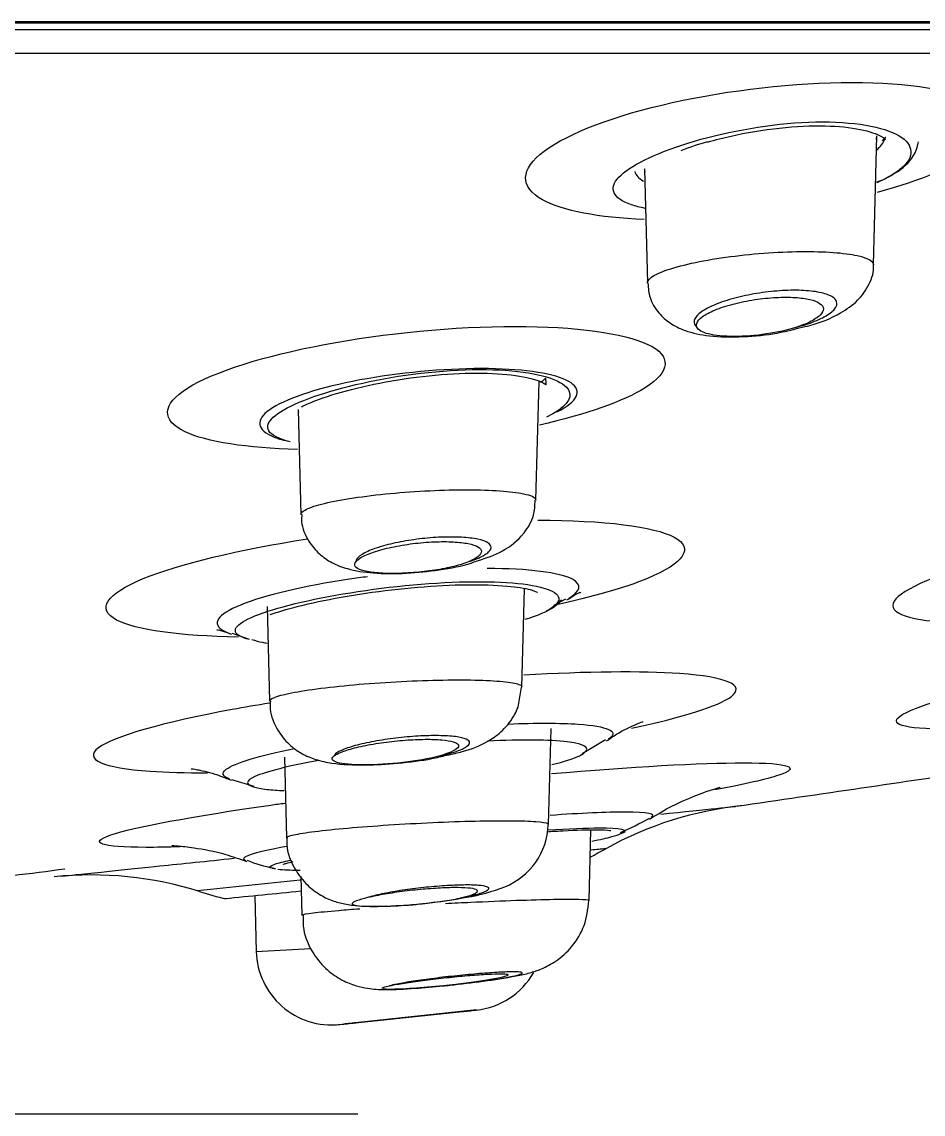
# Model space of a CAD drawing. Header units: millimetres. Extents: x -60 to 7633, y -2614 to 2146.
# Drawn here: x 2983.22 to 2994, y 1859.23 to 1872.29 of the extents above; entities that cross this region are included whole.
import ezdxf
from ezdxf.lldxf.tags import DXFTag

# ---------------------------------------------------------------- set-up
doc = ezdxf.new("R2010")
doc.units = ezdxf.units.MM
doc.layers.get('0').update_dxf_attribs({"color": 250})
tags = doc.linetypes.add('CENTER2', pattern=[28.575, 19.05, -3.175, 3.175, -3.175]).pattern_tags.tags
tags[10:11] = [DXFTag(74, 4), DXFTag(75, 0), DXFTag(340, '0'), DXFTag(46, 0.0), DXFTag(50, 0.0), DXFTag(44, 0.0), DXFTag(45, 0.0)]
tags[8:9] = [DXFTag(74, 4), DXFTag(75, 0), DXFTag(340, '0'), DXFTag(46, 0.0), DXFTag(50, 0.0), DXFTag(44, 0.0), DXFTag(45, 0.0)]
tags[6:7] = [DXFTag(74, 4), DXFTag(75, 0), DXFTag(340, '0'), DXFTag(46, 0.0), DXFTag(50, 0.0), DXFTag(44, 0.0), DXFTag(45, 0.0)]
tags[4:5] = [DXFTag(74, 4), DXFTag(75, 0), DXFTag(340, '0'), DXFTag(46, 0.0), DXFTag(50, 0.0), DXFTag(44, 0.0), DXFTag(45, 0.0)]

msp = doc.modelspace()

# ---------------------------------------------------------------- linework, layer by layer
at = {"linetype": 'Continuous'}
for p, q in [((3032.908, 1872.287), (2901.577, 1872.287)), ((2901.642, 1872.276), (3032.842, 1872.276)), ((3032.248, 1872.192), (2902.237, 1872.192)), ((2902.444, 1871.914), (3032.04, 1871.914)), ((2993.408, 1869.38), (2993.449, 1870.923)), ((2993.441, 1870.883), (2993.448, 1870.908)), ((2990.668, 1870.531), (2990.704, 1869.163)), ((2990.668, 1870.511), (2990.674, 1870.491)), ((2989.371, 1866.566), (2989.408, 1867.986)), ((2986.528, 1867.65), (2986.56, 1866.397)), ((2986.528, 1867.635), (2986.532, 1867.62)), ((2986.381, 1867.28), (2986.433, 1867.269)), ((2989.204, 1864.332), (2989.235, 1865.507)), ((2989.59, 1865.313), (2989.728, 1865.389)), ((2986.155, 1865.296), (2986.184, 1864.166)), ((2985.737, 1864.976), (2985.942, 1864.907)), ((2989.157, 1864.094), (2989.2, 1864.33)), ((2989.521, 1862.691), (2989.551, 1863.836)), ((2989.922, 1863.537), (2990.201, 1863.705)), ((2986.362, 1863.494), (2986.388, 1862.531)), ((2985.728, 1863.228), (2985.996, 1863.147)), ((2990.006, 1861.782), (2990.028, 1862.624)), ((2986.559, 1862.068), (2986.571, 1861.607)), ((2986.009, 1861.84), (2986.026, 1861.169)), ((2990.006, 1861.782), (2990.006, 1861.782)), ((2986.674, 1861.202), (2986.026, 1861.169)), ((2988.661, 1860.472), (2987.248, 1860.322)), ((2987.248, 1860.322), (2988.493, 1860.453))]:
    msp.add_line(p, q, dxfattribs=at)
at = {"linetype": 'CENTER2'}
msp.add_line((2987.242, 1859.226), (2947.242, 1859.226), dxfattribs=at)
at = {"linetype": 'Continuous'}
for centre, radius, start, end in [((2992.221, 1867.876), 3.08, 105.0481, 111.2594), ((2991.312, 1876.605), 6.586, 288.7975, 289.8263), ((2987.055, 1876.04), 8.796, 286.8986, 287.0719), ((2986.822, 1870.045), 2.798, 260.0436, 260.631), ((2992.29, 1858.639), 4.3, 95.8869, 118.9997), ((2988.274, 1867.27), 5.131, 294.2578, 298.5638), ((2988.69, 1862.715), 0.829, 291.7555, 358.1981), ((2987.199, 1867.822), 6.2, 297.0612, 298.9997), ((3703.401, -5054.495), 6953.567, 95.8869239, 95.8883482), ((2986.482, 1863.602), 1.454, 247.1428, 260.091), ((2984.053, 1857.787), 4.3, 72.4819, 95.9235), ((3703.401, -5054.495), 6953.567, 95.9172001, 95.9273589), ((2988.197, 1863.978), 2.185, 279.0887, 291.4968), ((2987.156, 1867.818), 6.2, 253.0538, 256.0976), ((2930.615, 2422.881), 563.769, 275.60199, 275.69478), ((2987.824, 1865.161), 3.416, 275.2519, 282.1367), ((2986.926, 1861.193), 0.9, 181.466, 276.0747), ((2988.563, 1861.366), 0.9, 276.0465, 330.1568), ((2987.468, 1869.968), 9.24, 275.4212, 280.3879), ((2965.723, 2068.712), 209.5, 276.23718, 276.28295)]:
    msp.add_arc(centre, radius, start, end, dxfattribs=at)
for points, knots in [([(2990.666, 1869.923), (2990.123, 1869.945), (2989.684, 1870.029), (2989.176, 1870.311), (2989.179, 1870.524), (2989.758, 1870.958), (2990.321, 1871.17), (2991.681, 1871.473), (2992.468, 1871.561), (2993.151, 1871.561)], [0, 0, 0, 0, 0.221561, 0.221561, 0.481041, 0.481041, 0.74052, 0.74052, 1, 1, 1, 1]), ([(2993.151, 1871.561), (2993.833, 1871.561), (2994.381, 1871.473), (2994.928, 1871.171), (2994.92, 1870.957), (2994.397, 1870.565), (2993.976, 1870.389), (2993.45, 1870.246)], [0, 0, 0, 0, 0.354076, 0.354076, 0.708151, 0.708151, 1, 1, 1, 1]), ([(2991.189, 1870.837), (2991.592, 1870.962), (2992.092, 1871.058), (2993.008, 1871.109), (2993.411, 1871.062), (2993.863, 1870.865), (2993.913, 1870.723), (2993.741, 1870.527), (2993.661, 1870.47), (2993.556, 1870.416)], [0, 0, 0, 0, 0.293025, 0.293025, 0.58605, 0.58605, 0.879074, 0.879074, 1, 1, 1, 1]), ([(2991.421, 1870.85), (2991.523, 1870.877), (2991.777, 1870.944), (2992.285, 1871.029), (2992.838, 1871.055), (2993.27, 1871.011), (2993.525, 1870.919), (2993.547, 1870.879), (2993.552, 1870.878)], [0, 0, 0, 0, 0.1038451, 0.3024529, 0.4945815, 0.6769566, 0.8524733, 1, 1, 1, 1]), ([(2990.678, 1870.057), (2990.616, 1870.069), (2990.56, 1870.083), (2990.286, 1870.177), (2990.237, 1870.297), (2990.489, 1870.563), (2990.787, 1870.711), (2991.189, 1870.837)], [0, 0, 0, 0, 0.094935, 0.094935, 0.547468, 0.547468, 1, 1, 1, 1]), ([(2993.445, 1870.75), (2993.468, 1870.772), (2993.488, 1870.793), (2993.528, 1870.845), (2993.543, 1870.875), (2993.551, 1870.906)], [0, 0, 0, 0, 0.410723, 0.410723, 1, 1, 1, 1]), ([(2993.45, 1870.364), (2993.544, 1870.406), (2993.73, 1870.507), (2993.894, 1870.659), (2993.94, 1870.807), (2993.946, 1870.853)], [0, 0, 0, 0, 0.354243, 0.800681, 1, 1, 1, 1]), ([(2993.556, 1870.904), (2993.555, 1870.905), (2993.548, 1870.906), (2993.532, 1870.885), (2993.51, 1870.864)], [0, 0, 0, 0, 0.238559, 1, 1, 1, 1]), ([(2990.704, 1869.162), (2990.703, 1869.182), (2990.715, 1869.202), (2990.739, 1869.222), (2990.774, 1869.252), (2990.835, 1869.283), (2990.918, 1869.313), (2991.002, 1869.343), (2991.109, 1869.373), (2991.232, 1869.4), (2991.354, 1869.427), (2991.495, 1869.452), (2991.642, 1869.472), (2991.788, 1869.492), (2991.944, 1869.509), (2992.097, 1869.521), (2992.248, 1869.532), (2992.4, 1869.539), (2992.541, 1869.54), (2992.68, 1869.542), (2992.812, 1869.538), (2992.926, 1869.53), (2993.039, 1869.522), (2993.138, 1869.509), (2993.214, 1869.492), (2993.26, 1869.482), (2993.299, 1869.47), (2993.328, 1869.458)], [0, 0, 0, 0, 0.084588, 0.084588, 0.084588, 0.207647, 0.207647, 0.207647, 0.331653, 0.331653, 0.331653, 0.455052, 0.455052, 0.455052, 0.576525, 0.576525, 0.576525, 0.695649, 0.695649, 0.695649, 0.813081, 0.813081, 0.813081, 0.930197, 0.930197, 0.930197, 1, 1, 1, 1]), ([(2992.521, 1868.628), (2992.568, 1868.638), (2992.749, 1868.677), (2992.987, 1868.781), (2993.218, 1868.938), (2993.358, 1869.133), (2993.419, 1869.304), (2993.407, 1869.377), (2993.407, 1869.38)], [0, 0, 0, 0, 0.091458, 0.412958, 0.633957, 0.825405, 0.994781, 1, 1, 1, 1]), ([(2993.328, 1869.458), (2993.38, 1869.436), (2993.408, 1869.41), (2993.408, 1869.382), (2993.408, 1869.381), (2993.408, 1869.381), (2993.408, 1869.38)], [0, 0, 0, 0, 0.975442, 0.975442, 0.975442, 1, 1, 1, 1]), ([(2990.711, 1869.162), (2990.715, 1869.098), (2990.724, 1868.976), (2990.83, 1868.803), (2990.98, 1868.672), (2991.182, 1868.577), (2991.457, 1868.522), (2991.832, 1868.513), (2992.226, 1868.553), (2992.425, 1868.603), (2992.521, 1868.628)], [0, 0, 0, 0, 0.079261, 0.176966, 0.265774, 0.369852, 0.524978, 0.710356, 0.87934, 1, 1, 1, 1]), ([(2992.491, 1868.637), (2992.536, 1868.649), (2992.58, 1868.662), (2992.621, 1868.676), (2992.698, 1868.702), (2992.766, 1868.731), (2992.82, 1868.76), (2992.876, 1868.79), (2992.918, 1868.822), (2992.943, 1868.853), (2992.969, 1868.884), (2992.977, 1868.914), (2992.967, 1868.942), (2992.96, 1868.961), (2992.945, 1868.978), (2992.922, 1868.994), (2992.89, 1869.015), (2992.844, 1869.033), (2992.785, 1869.047), (2992.727, 1869.061), (2992.654, 1869.07), (2992.574, 1869.074), (2992.495, 1869.079), (2992.408, 1869.078), (2992.318, 1869.073), (2992.229, 1869.068), (2992.136, 1869.058), (2992.046, 1869.044), (2991.954, 1869.03), (2991.864, 1869.012), (2991.781, 1868.991), (2991.694, 1868.97), (2991.614, 1868.945), (2991.545, 1868.918), (2991.473, 1868.89), (2991.412, 1868.86), (2991.366, 1868.83), (2991.319, 1868.799), (2991.286, 1868.768), (2991.272, 1868.737), (2991.257, 1868.707), (2991.26, 1868.678), (2991.281, 1868.652), (2991.285, 1868.647), (2991.29, 1868.642), (2991.296, 1868.637)], [0, 0, 0, 0, 0.039419, 0.039419, 0.039419, 0.114349, 0.114349, 0.114349, 0.192263, 0.192263, 0.192263, 0.271551, 0.271551, 0.271551, 0.325154, 0.325154, 0.325154, 0.396926, 0.396926, 0.396926, 0.468842, 0.468842, 0.468842, 0.538815, 0.538815, 0.538815, 0.607729, 0.607729, 0.607729, 0.677693, 0.677693, 0.677693, 0.75034, 0.75034, 0.75034, 0.826304, 0.826304, 0.826304, 0.904891, 0.904891, 0.904891, 0.984134, 0.984134, 0.984134, 1, 1, 1, 1]), ([(2991.296, 1868.637), (2991.29, 1868.65), (2991.289, 1868.665), (2991.294, 1868.68), (2991.301, 1868.705), (2991.324, 1868.733), (2991.36, 1868.76), (2991.396, 1868.787), (2991.448, 1868.815), (2991.511, 1868.841), (2991.574, 1868.867), (2991.649, 1868.892), (2991.731, 1868.913), (2991.811, 1868.934), (2991.899, 1868.952), (2991.988, 1868.965), (2992.072, 1868.978), (2992.16, 1868.987), (2992.243, 1868.991), (2992.323, 1868.996), (2992.4, 1868.996), (2992.469, 1868.991), (2992.536, 1868.987), (2992.597, 1868.979), (2992.647, 1868.967), (2992.697, 1868.955), (2992.737, 1868.939), (2992.764, 1868.921), (2992.792, 1868.902), (2992.807, 1868.88), (2992.809, 1868.857), (2992.81, 1868.833), (2992.796, 1868.806), (2992.769, 1868.78), (2992.741, 1868.752), (2992.698, 1868.724), (2992.643, 1868.697), (2992.6, 1868.676), (2992.548, 1868.656), (2992.491, 1868.637)], [0, 0, 0, 0, 0.048032, 0.048032, 0.048032, 0.130849, 0.130849, 0.130849, 0.216057, 0.216057, 0.216057, 0.301298, 0.301298, 0.301298, 0.38402, 0.38402, 0.38402, 0.462904, 0.462904, 0.462904, 0.538549, 0.538549, 0.538549, 0.612926, 0.612926, 0.612926, 0.68833, 0.68833, 0.68833, 0.766553, 0.766553, 0.766553, 0.84834, 0.84834, 0.84834, 0.933015, 0.933015, 0.933015, 1, 1, 1, 1]), ([(2986.52, 1867.173), (2985.916, 1867.189), (2985.428, 1867.265), (2984.886, 1867.522), (2984.894, 1867.714), (2985.516, 1868.103), (2986.117, 1868.293), (2987.563, 1868.565), (2988.399, 1868.645), (2989.122, 1868.645)], [0, 0, 0, 0, 0.227826, 0.227826, 0.485217, 0.485217, 0.742609, 0.742609, 1, 1, 1, 1]), ([(2989.122, 1868.645), (2989.844, 1868.645), (2990.423, 1868.565), (2990.996, 1868.294), (2990.983, 1868.102), (2990.422, 1867.751), (2989.973, 1867.593), (2989.415, 1867.465)], [0, 0, 0, 0, 0.354224, 0.354224, 0.708449, 0.708449, 1, 1, 1, 1]), ([(2992.491, 1868.637), (2992.385, 1868.602), (2992.26, 1868.574), (2992, 1868.536), (2991.864, 1868.525), (2991.619, 1868.525), (2991.513, 1868.535), (2991.359, 1868.574), (2991.31, 1868.602), (2991.296, 1868.637)], [0, 0, 0, 0, 0.25, 0.25, 0.5, 0.5, 0.75, 0.75, 1, 1, 1, 1]), ([(2988.718, 1868.141), (2988.257, 1868.141), (2987.725, 1868.091), (2986.803, 1867.918), (2986.418, 1867.795), (2986.024, 1867.55), (2986.014, 1867.427), (2986.24, 1867.32), (2986.289, 1867.302), (2986.347, 1867.287)], [0, 0, 0, 0, 0.3106288, 0.3106288, 0.6212577, 0.6212577, 0.9318865, 0.9318865, 1, 1, 1, 1]), ([(2986.539, 1867.738), (2986.825, 1867.859), (2987.254, 1867.975), (2988.196, 1868.123), (2988.702, 1868.149), (2989.46, 1868.081), (2989.709, 1867.99), (2989.817, 1867.779), (2989.718, 1867.666), (2989.496, 1867.562)], [0, 0, 0, 0, 0.256809, 0.256809, 0.513618, 0.513618, 0.770427, 0.770427, 1, 1, 1, 1]), ([(2986.566, 1867.685), (2986.624, 1867.712), (2986.768, 1867.776), (2987.157, 1867.899), (2987.711, 1868.014), (2988.316, 1868.085), (2988.869, 1868.093), (2989.265, 1868.044), (2989.485, 1867.97), (2989.499, 1867.921), (2989.484, 1868.048), (2989.489, 1868.02), (2989.441, 1867.987), (2989.423, 1867.975)], [0, 0, 0, 0, 0.061412, 0.174244, 0.292226, 0.408961, 0.522536, 0.633699, 0.724974, 0.805391, 0.888723, 0.965494, 1, 1, 1, 1]), ([(2989.629, 1867.627), (2989.658, 1867.642), (2989.685, 1867.657), (2989.908, 1867.796), (2989.914, 1867.917), (2989.548, 1868.091), (2989.179, 1868.141), (2988.718, 1868.141)], [0, 0, 0, 0, 0.05658, 0.05658, 0.52829, 0.52829, 1, 1, 1, 1]), ([(2986.433, 1867.265), (2986.295, 1867.299), (2986.206, 1867.345), (2986.12, 1867.494), (2986.253, 1867.617), (2986.539, 1867.738)], [0, 0, 0, 0, 0.354632, 0.354632, 1, 1, 1, 1]), ([(2986.56, 1866.397), (2986.56, 1866.414), (2986.576, 1866.432), (2986.609, 1866.45), (2986.65, 1866.473), (2986.718, 1866.497), (2986.808, 1866.521), (2986.898, 1866.544), (2987.012, 1866.567), (2987.142, 1866.587), (2987.27, 1866.608), (2987.417, 1866.626), (2987.57, 1866.642), (2987.722, 1866.657), (2987.883, 1866.67), (2988.042, 1866.678), (2988.198, 1866.686), (2988.356, 1866.691), (2988.501, 1866.692), (2988.645, 1866.692), (2988.781, 1866.689), (2988.897, 1866.682), (2989.014, 1866.675), (2989.114, 1866.664), (2989.19, 1866.651), (2989.237, 1866.642), (2989.275, 1866.632), (2989.304, 1866.622)], [0, 0, 0, 0, 0.0946813, 0.0946813, 0.0946813, 0.2152319, 0.2152319, 0.2152319, 0.3362346, 0.3362346, 0.3362346, 0.4568195, 0.4568195, 0.4568195, 0.5762893, 0.5762893, 0.5762893, 0.6944533, 0.6944533, 0.6944533, 0.8117104, 0.8117104, 0.8117104, 0.9288505, 0.9288505, 0.9288505, 1, 1, 1, 1]), ([(2988.668, 1865.843), (2988.782, 1865.877), (2988.975, 1865.945), (2989.211, 1866.124), (2989.351, 1866.366), (2989.359, 1866.501), (2989.362, 1866.567)], [0, 0, 0, 0, 0.317656, 0.640312, 0.84788, 1, 1, 1, 1]), ([(2986.571, 1866.398), (2986.568, 1866.366), (2986.561, 1866.261), (2986.639, 1866.082), (2986.774, 1865.92), (2986.939, 1865.809), (2987.15, 1865.731), (2987.427, 1865.689), (2987.81, 1865.686), (2988.221, 1865.732), (2988.522, 1865.784), (2988.642, 1865.833), (2988.668, 1865.843)], [0, 0, 0, 0, 0.032935, 0.128944, 0.206994, 0.282896, 0.372052, 0.51216, 0.669293, 0.813254, 0.965265, 1, 1, 1, 1]), ([(2989.392, 1866.328), (2990.189, 1866.328), (2990.783, 1866.253), (2991.266, 1865.996), (2991.147, 1865.814), (2990.434, 1865.52), (2990.047, 1865.41), (2989.588, 1865.311)], [0, 0, 0, 0, 0.383612, 0.383612, 0.767225, 0.767225, 1, 1, 1, 1]), ([(2988.571, 1865.834), (2988.613, 1865.847), (2988.651, 1865.862), (2988.685, 1865.876), (2988.738, 1865.9), (2988.779, 1865.924), (2988.804, 1865.948), (2988.83, 1865.972), (2988.84, 1865.996), (2988.833, 1866.017), (2988.828, 1866.031), (2988.816, 1866.045), (2988.797, 1866.057), (2988.77, 1866.074), (2988.728, 1866.089), (2988.675, 1866.101), (2988.621, 1866.112), (2988.554, 1866.12), (2988.479, 1866.124), (2988.406, 1866.128), (2988.323, 1866.128), (2988.238, 1866.125), (2988.153, 1866.121), (2988.064, 1866.114), (2987.977, 1866.104), (2987.89, 1866.093), (2987.802, 1866.079), (2987.722, 1866.063), (2987.639, 1866.046), (2987.562, 1866.027), (2987.495, 1866.006), (2987.427, 1865.984), (2987.368, 1865.961), (2987.324, 1865.938), (2987.278, 1865.914), (2987.246, 1865.889), (2987.23, 1865.866), (2987.223, 1865.855), (2987.219, 1865.844), (2987.219, 1865.834)], [0, 0, 0, 0, 0.054228, 0.054228, 0.054228, 0.142048, 0.142048, 0.142048, 0.231028, 0.231028, 0.231028, 0.289911, 0.289911, 0.289911, 0.373187, 0.373187, 0.373187, 0.456582, 0.456582, 0.456582, 0.538339, 0.538339, 0.538339, 0.619094, 0.619094, 0.619094, 0.700568, 0.700568, 0.700568, 0.784145, 0.784145, 0.784145, 0.870384, 0.870384, 0.870384, 0.958752, 0.958752, 0.958752, 1, 1, 1, 1]), ([(2985.813, 1864.931), (2985.112, 1864.942), (2984.58, 1865.015), (2984.113, 1865.264), (2984.226, 1865.445), (2985.101, 1865.805), (2985.817, 1865.978), (2986.637, 1866.105)], [0, 0, 0, 0, 0.321465, 0.321465, 0.668999, 0.668999, 1, 1, 1, 1]), ([(2987.219, 1865.834), (2987.231, 1865.849), (2987.251, 1865.865), (2987.277, 1865.881), (2987.315, 1865.903), (2987.367, 1865.926), (2987.429, 1865.947), (2987.492, 1865.968), (2987.566, 1865.988), (2987.647, 1866.005), (2987.726, 1866.022), (2987.812, 1866.037), (2987.9, 1866.048), (2987.984, 1866.058), (2988.071, 1866.066), (2988.154, 1866.069), (2988.234, 1866.073), (2988.312, 1866.072), (2988.381, 1866.069), (2988.449, 1866.065), (2988.511, 1866.058), (2988.561, 1866.048), (2988.611, 1866.038), (2988.651, 1866.025), (2988.677, 1866.009), (2988.705, 1865.994), (2988.719, 1865.975), (2988.719, 1865.956), (2988.719, 1865.935), (2988.704, 1865.914), (2988.676, 1865.892), (2988.651, 1865.872), (2988.615, 1865.853), (2988.571, 1865.834)], [0, 0, 0, 0, 0.068623, 0.068623, 0.068623, 0.167247, 0.167247, 0.167247, 0.265805, 0.265805, 0.265805, 0.362291, 0.362291, 0.362291, 0.455682, 0.455682, 0.455682, 0.546443, 0.546443, 0.546443, 0.63616, 0.63616, 0.63616, 0.726746, 0.726746, 0.726746, 0.819706, 0.819706, 0.819706, 0.915612, 0.915612, 0.915612, 1, 1, 1, 1]), ([(2995.807, 1866.089), (2995.367, 1866), (2994.963, 1865.903), (2994.005, 1865.622), (2993.637, 1865.439), (2993.638, 1865.175), (2994.007, 1865.1), (2994.747, 1865.1), (2994.868, 1865.102), (2994.996, 1865.107)], [0, 0, 0, 0, 0.195554, 0.195554, 0.564692, 0.564692, 0.933829, 0.933829, 1, 1, 1, 1]), ([(2988.571, 1865.834), (2988.52, 1865.812), (2988.46, 1865.793), (2988.321, 1865.758), (2988.243, 1865.743), (2987.995, 1865.705), (2987.812, 1865.691), (2987.496, 1865.691), (2987.364, 1865.705), (2987.208, 1865.755), (2987.185, 1865.791), (2987.219, 1865.834)], [0, 0, 0, 0, 0.125, 0.125, 0.25, 0.25, 0.5, 0.5, 0.75, 0.75, 1, 1, 1, 1]), ([(2989.761, 1865.39), (2989.906, 1865.478), (2989.924, 1865.56), (2989.655, 1865.703), (2989.283, 1865.75), (2988.786, 1865.75)], [0, 0, 0, 0, 0.4374231, 0.4374231, 1, 1, 1, 1]), ([(2987.358, 1865.652), (2987.285, 1865.643), (2987.213, 1865.633), (2986.598, 1865.542), (2986.116, 1865.428), (2985.56, 1865.2), (2985.484, 1865.087), (2985.657, 1864.994), (2985.682, 1864.984), (2985.71, 1864.974)], [0, 0, 0, 0, 0.057617, 0.057617, 0.499422, 0.499422, 0.941227, 0.941227, 1, 1, 1, 1]), ([(2986.221, 1865.257), (2986.544, 1865.356), (2987.018, 1865.451), (2988.026, 1865.578), (2988.556, 1865.606), (2989.341, 1865.569), (2989.593, 1865.504), (2989.666, 1865.364), (2989.614, 1865.303), (2989.494, 1865.242)], [0, 0, 0, 0, 0.2760415, 0.2760415, 0.552083, 0.552083, 0.8281245, 0.8281245, 1, 1, 1, 1]), ([(2986.194, 1865.2), (2986.257, 1865.221), (2986.414, 1865.274), (2986.826, 1865.373), (2987.405, 1865.471), (2988.037, 1865.54), (2988.625, 1865.565), (2989.079, 1865.543), (2989.327, 1865.499), (2989.39, 1865.463), (2989.388, 1865.465), (2989.388, 1865.465)], [0, 0, 0, 0, 0.075616, 0.215929, 0.362014, 0.508064, 0.651925, 0.79337, 0.915905, 0.998856, 1, 1, 1, 1]), ([(2989.742, 1865.374), (2989.774, 1865.395), (2989.856, 1865.448), (2989.902, 1865.465), (2989.908, 1865.467), (2989.908, 1865.467)], [0, 0, 0, 0, 0.2743073, 0.8245363, 1, 1, 1, 1]), ([(2989.242, 1865.143), (2989.282, 1865.156), (2989.454, 1865.214), (2989.582, 1865.272), (2989.669, 1865.367), (2989.676, 1865.375)], [0, 0, 0, 0, 0.205206, 0.941146, 1, 1, 1, 1]), ([(2985.921, 1864.907), (2985.847, 1864.928), (2985.799, 1864.954), (2985.739, 1865.059), (2985.898, 1865.158), (2986.221, 1865.257)], [0, 0, 0, 0, 0.2771655, 0.2771655, 1, 1, 1, 1]), ([(2985.554, 1865.019), (2985.554, 1865.019), (2985.561, 1865.018), (2985.606, 1865.011), (2985.697, 1864.976), (2985.728, 1864.964)], [0, 0, 0, 0, 0.170296, 0.757057, 1, 1, 1, 1]), ([(2985.974, 1864.901), (2986.017, 1864.888), (2986.07, 1864.873), (2986.136, 1864.862), (2986.155, 1864.859)], [0, 0, 0, 0, 0.7325603, 1, 1, 1, 1]), ([(2986.184, 1864.166), (2986.184, 1864.179), (2986.201, 1864.192), (2986.235, 1864.206), (2986.278, 1864.225), (2986.351, 1864.244), (2986.446, 1864.263), (2986.542, 1864.282), (2986.663, 1864.301), (2986.8, 1864.318), (2986.937, 1864.335), (2987.094, 1864.352), (2987.257, 1864.366), (2987.419, 1864.379), (2987.593, 1864.391), (2987.762, 1864.4), (2987.931, 1864.409), (2988.101, 1864.415), (2988.258, 1864.417), (2988.414, 1864.42), (2988.562, 1864.419), (2988.688, 1864.416), (2988.815, 1864.412), (2988.924, 1864.405), (2989.007, 1864.396), (2989.09, 1864.386), (2989.149, 1864.374), (2989.179, 1864.36), (2989.196, 1864.352), (2989.204, 1864.343), (2989.204, 1864.334)], [0, 0, 0, 0, 0.083602, 0.083602, 0.083602, 0.191397, 0.191397, 0.191397, 0.299545, 0.299545, 0.299545, 0.407623, 0.407623, 0.407623, 0.51523, 0.51523, 0.51523, 0.622175, 0.622175, 0.622175, 0.728565, 0.728565, 0.728565, 0.834749, 0.834749, 0.834749, 0.941165, 0.941165, 0.941165, 1, 1, 1, 1]), ([(2990.512, 1863.841), (2991.129, 1863.971), (2991.554, 1864.105), (2991.885, 1864.353), (2991.657, 1864.455), (2990.638, 1864.526), (2989.977, 1864.519), (2989.226, 1864.474)], [0, 0, 0, 0, 0.315976, 0.315976, 0.697653, 0.697653, 1, 1, 1, 1]), ([(2994.747, 1863.853), (2994.539, 1863.84), (2994.356, 1863.834), (2993.7, 1863.834), (2993.551, 1863.906), (2994.043, 1864.149), (2994.646, 1864.314), (2995.464, 1864.483)], [0, 0, 0, 0, 0.132641, 0.132641, 0.575029, 0.575029, 1, 1, 1, 1]), ([(2986.196, 1864.167), (2986.193, 1864.131), (2986.186, 1864.016), (2986.267, 1863.823), (2986.408, 1863.647), (2986.57, 1863.531), (2986.749, 1863.458), (2986.985, 1863.409), (2987.3, 1863.394), (2987.722, 1863.418), (2988.078, 1863.463), (2988.242, 1863.503), (2988.306, 1863.519)], [0, 0, 0, 0, 0.035885, 0.135915, 0.216227, 0.289939, 0.364843, 0.457002, 0.629928, 0.774059, 0.923364, 1, 1, 1, 1]), ([(2986.186, 1864.141), (2986.031, 1864.116), (2985.882, 1864.09), (2984.912, 1863.912), (2984.322, 1863.744), (2984.138, 1863.606)], [0, 0, 0, 0, 0.147155, 0.147155, 1, 1, 1, 1]), ([(2988.306, 1863.519), (2988.375, 1863.533), (2988.553, 1863.572), (2988.758, 1863.653), (2988.979, 1863.807), (2989.101, 1863.963), (2989.144, 1864.062), (2989.157, 1864.094)], [0, 0, 0, 0, 0.172559, 0.52036, 0.713297, 0.921834, 1, 1, 1, 1]), ([(2989.039, 1863.891), (2989.371, 1863.904), (2989.662, 1863.904), (2990.228, 1863.865), (2990.363, 1863.803), (2990.247, 1863.717), (2990.241, 1863.712), (2990.233, 1863.708)], [0, 0, 0, 0, 0.368758, 0.368758, 0.967651, 0.967651, 1, 1, 1, 1]), ([(2990.213, 1863.688), (2990.259, 1863.719), (2990.384, 1863.805), (2990.558, 1863.884), (2990.645, 1863.918), (2990.655, 1863.922), (2990.655, 1863.922)], [0, 0, 0, 0, 0.167372, 0.53796, 0.858017, 1, 1, 1, 1]), ([(2988.208, 1863.507), (2988.224, 1863.511), (2988.24, 1863.514), (2988.256, 1863.518), (2988.329, 1863.536), (2988.393, 1863.554), (2988.443, 1863.573), (2988.476, 1863.586), (2988.503, 1863.598), (2988.524, 1863.61), (2988.557, 1863.629), (2988.576, 1863.648), (2988.578, 1863.664), (2988.581, 1863.681), (2988.567, 1863.697), (2988.538, 1863.71), (2988.509, 1863.722), (2988.464, 1863.733), (2988.408, 1863.74), (2988.352, 1863.747), (2988.283, 1863.751), (2988.207, 1863.752), (2988.132, 1863.753), (2988.048, 1863.751), (2987.961, 1863.746), (2987.875, 1863.741), (2987.783, 1863.733), (2987.695, 1863.722), (2987.606, 1863.711), (2987.517, 1863.698), (2987.436, 1863.683), (2987.353, 1863.668), (2987.276, 1863.651), (2987.21, 1863.633), (2987.143, 1863.615), (2987.086, 1863.595), (2987.044, 1863.576), (2987.001, 1863.557), (2986.972, 1863.538), (2986.96, 1863.52), (2986.957, 1863.515), (2986.955, 1863.511), (2986.953, 1863.507)], [0, 0, 0, 0, 0.017701, 0.017701, 0.017701, 0.101183, 0.101183, 0.101183, 0.154723, 0.154723, 0.154723, 0.23888, 0.23888, 0.23888, 0.323108, 0.323108, 0.323108, 0.406244, 0.406244, 0.406244, 0.487642, 0.487642, 0.487642, 0.5678, 0.5678, 0.5678, 0.64773, 0.64773, 0.64773, 0.728503, 0.728503, 0.728503, 0.81083, 0.81083, 0.81083, 0.894788, 0.894788, 0.894788, 0.979749, 0.979749, 0.979749, 1, 1, 1, 1]), ([(2986.953, 1863.507), (2986.96, 1863.513), (2986.969, 1863.519), (2986.98, 1863.525), (2987.009, 1863.543), (2987.054, 1863.561), (2987.109, 1863.579), (2987.164, 1863.596), (2987.232, 1863.614), (2987.307, 1863.629), (2987.381, 1863.645), (2987.464, 1863.659), (2987.55, 1863.671), (2987.634, 1863.682), (2987.722, 1863.691), (2987.807, 1863.698), (2987.89, 1863.704), (2987.972, 1863.708), (2988.046, 1863.708), (2988.12, 1863.709), (2988.187, 1863.706), (2988.244, 1863.701), (2988.3, 1863.696), (2988.347, 1863.688), (2988.38, 1863.678), (2988.414, 1863.668), (2988.435, 1863.656), (2988.443, 1863.642), (2988.45, 1863.627), (2988.443, 1863.611), (2988.422, 1863.595), (2988.402, 1863.578), (2988.366, 1863.56), (2988.319, 1863.542), (2988.287, 1863.53), (2988.249, 1863.518), (2988.208, 1863.507)], [0, 0, 0, 0, 0.032702, 0.032702, 0.032702, 0.125304, 0.125304, 0.125304, 0.218598, 0.218598, 0.218598, 0.311301, 0.311301, 0.311301, 0.402376, 0.402376, 0.402376, 0.491553, 0.491553, 0.491553, 0.579423, 0.579423, 0.579423, 0.667114, 0.667114, 0.667114, 0.755785, 0.755785, 0.755785, 0.846183, 0.846183, 0.846183, 0.93835, 0.93835, 0.93835, 1, 1, 1, 1]), ([(2989.891, 1863.511), (2990.048, 1863.586), (2989.994, 1863.648), (2989.539, 1863.704), (2989.195, 1863.706), (2988.793, 1863.686)], [0, 0, 0, 0, 0.5459699, 0.5459699, 1, 1, 1, 1]), ([(2984.138, 1863.606), (2983.955, 1863.468), (2984.186, 1863.367), (2984.95, 1863.314), (2985.182, 1863.307), (2985.443, 1863.308)], [0, 0, 0, 0, 0.746965, 0.746965, 1, 1, 1, 1]), ([(2988.208, 1863.507), (2988.091, 1863.475), (2987.94, 1863.449), (2987.619, 1863.412), (2987.453, 1863.402), (2987.172, 1863.402), (2987.058, 1863.412), (2986.931, 1863.449), (2986.917, 1863.475), (2986.953, 1863.507)], [0, 0, 0, 0, 0.25, 0.25, 0.5, 0.5, 0.75, 0.75, 1, 1, 1, 1]), ([(2986.775, 1863.456), (2986.414, 1863.39), (2986.141, 1863.322), (2985.898, 1863.212), (2985.894, 1863.169), (2985.992, 1863.139)], [0, 0, 0, 0, 0.537986, 0.537986, 1, 1, 1, 1]), ([(2991.854, 1863.427), (2992.403, 1863.427), (2992.553, 1863.372), (2992.132, 1863.23), (2991.866, 1863.17), (2991.51, 1863.105)], [0, 0, 0, 0, 0.654575, 0.654575, 1, 1, 1, 1]), ([(2985.247, 1863.357), (2985.247, 1863.357), (2985.25, 1863.357), (2985.302, 1863.349), (2985.492, 1863.312), (2985.65, 1863.249), (2985.725, 1863.219)], [0, 0, 0, 0, 0.039603, 0.377125, 0.749678, 1, 1, 1, 1]), ([(2985.992, 1863.139), (2986.03, 1863.127), (2986.085, 1863.117), (2986.213, 1863.103), (2986.282, 1863.098), (2986.361, 1863.095)], [0, 0, 0, 0, 0.543553, 0.543553, 1, 1, 1, 1]), ([(2990.729, 1862.755), (2990.828, 1862.815), (2991.017, 1862.928), (2991.305, 1863.048), (2991.497, 1863.114), (2991.565, 1863.133), (2991.575, 1863.135), (2991.575, 1863.135)], [0, 0, 0, 0, 0.214458, 0.48336, 0.698179, 0.889975, 1, 1, 1, 1]), ([(2985.113, 1862.423), (2984.963, 1862.418), (2984.827, 1862.416), (2984.166, 1862.416), (2984.01, 1862.471), (2984.559, 1862.657), (2985.258, 1862.788), (2986.254, 1862.93), (2986.31, 1862.937), (2986.367, 1862.945)], [0, 0, 0, 0, 0.095332, 0.095332, 0.534796, 0.534796, 0.974261, 0.974261, 1, 1, 1, 1]), ([(2986.388, 1862.531), (2986.387, 1862.541), (2986.417, 1862.553), (2986.474, 1862.566), (2986.532, 1862.579), (2986.619, 1862.593), (2986.728, 1862.606), (2986.838, 1862.62), (2986.972, 1862.634), (2987.121, 1862.647), (2987.27, 1862.661), (2987.438, 1862.673), (2987.609, 1862.684), (2987.781, 1862.696), (2987.961, 1862.705), (2988.136, 1862.713), (2988.31, 1862.721), (2988.484, 1862.727), (2988.642, 1862.731), (2988.799, 1862.734), (2988.945, 1862.736), (2989.068, 1862.735), (2989.191, 1862.734), (2989.295, 1862.73), (2989.37, 1862.725), (2989.445, 1862.719), (2989.494, 1862.712), (2989.512, 1862.702), (2989.518, 1862.699), (2989.521, 1862.696), (2989.521, 1862.693)], [0, 0, 0, 0, 0.106876, 0.106876, 0.106876, 0.214381, 0.214381, 0.214381, 0.322121, 0.322121, 0.322121, 0.429905, 0.429905, 0.429905, 0.537518, 0.537518, 0.537518, 0.644823, 0.644823, 0.644823, 0.751817, 0.751817, 0.751817, 0.858636, 0.858636, 0.858636, 0.965491, 0.965491, 0.965491, 1, 1, 1, 1]), ([(2989.513, 1862.624), (2989.76, 1862.64), (2989.972, 1862.649), (2990.384, 1862.651), (2990.485, 1862.63), (2990.411, 1862.592)], [0, 0, 0, 0, 0.377431, 0.377431, 1, 1, 1, 1]), ([(2989.523, 1862.605), (2989.584, 1862.609), (2989.813, 1862.622), (2990.092, 1862.629), (2990.243, 1862.623), (2990.268, 1862.616), (2990.268, 1862.616)], [0, 0, 0, 0, 0.146564, 0.574351, 0.894575, 1, 1, 1, 1]), ([(2990.041, 1862.491), (2990.137, 1862.51), (2990.273, 1862.54), (2990.372, 1862.574), (2990.425, 1862.597), (2990.44, 1862.607)], [0, 0, 0, 0, 0.511796, 0.868995, 1, 1, 1, 1]), ([(2986.394, 1862.531), (2986.392, 1862.515), (2986.379, 1862.403), (2986.456, 1862.195), (2986.601, 1861.987), (2986.769, 1861.854), (2986.933, 1861.776), (2987.096, 1861.734), (2987.308, 1861.708), (2987.584, 1861.709), (2987.919, 1861.73), (2988.08, 1861.751), (2988.136, 1861.759)], [0, 0, 0, 0, 0.018553, 0.151329, 0.255899, 0.343309, 0.421481, 0.496229, 0.58807, 0.781418, 0.933545, 1, 1, 1, 1]), ([(2985.016, 1862.439), (2985.017, 1862.439), (2985.02, 1862.439), (2985.071, 1862.437), (2985.292, 1862.412), (2985.607, 1862.356), (2985.82, 1862.279), (2985.914, 1862.246)], [0, 0, 0, 0, 0.041181, 0.268325, 0.49763, 0.812948, 1, 1, 1, 1]), ([(2986.39, 1862.427), (2986.189, 1862.39), (2986.039, 1862.356), (2985.87, 1862.298), (2985.853, 1862.276), (2985.901, 1862.261)], [0, 0, 0, 0, 0.498388, 0.498388, 1, 1, 1, 1]), ([(2983.697, 1862.072), (2983.697, 1862.072), (2984.132, 1862.117), (2985.136, 1862.221), (2985.435, 1862.252), (2985.76, 1862.286)], [0, 0, 0, 0, 0.739027, 0.739027, 1, 1, 1, 1]), ([(2986.216, 1862.167), (2986.173, 1862.178), (2986.183, 1862.195), (2986.291, 1862.23), (2986.353, 1862.246), (2986.433, 1862.262)], [0, 0, 0, 0, 0.617883, 0.617883, 1, 1, 1, 1]), ([(2986.35, 1862.213), (2986.35, 1862.213), (2986.353, 1862.215), (2986.382, 1862.225), (2986.434, 1862.238), (2986.468, 1862.246)], [0, 0, 0, 0, 0.0790792, 0.5005325, 1, 1, 1, 1]), ([(2986.284, 1862.155), (2986.361, 1862.149), (2986.435, 1862.144), (2986.545, 1862.144), (2986.552, 1862.144)], [0, 0, 0, 0, 0.9335, 1, 1, 1, 1]), ([(2988.486, 1861.815), (2988.522, 1861.822), (2988.555, 1861.829), (2988.585, 1861.836), (2988.647, 1861.85), (2988.698, 1861.864), (2988.735, 1861.877), (2988.772, 1861.891), (2988.796, 1861.904), (2988.804, 1861.915), (2988.813, 1861.926), (2988.806, 1861.936), (2988.785, 1861.944), (2988.764, 1861.952), (2988.728, 1861.958), (2988.681, 1861.962), (2988.634, 1861.966), (2988.573, 1861.967), (2988.505, 1861.966), (2988.437, 1861.965), (2988.36, 1861.962), (2988.279, 1861.957), (2988.198, 1861.951), (2988.112, 1861.944), (2988.027, 1861.935), (2987.942, 1861.926), (2987.855, 1861.915), (2987.775, 1861.903), (2987.694, 1861.891), (2987.617, 1861.877), (2987.551, 1861.864), (2987.483, 1861.85), (2987.425, 1861.836), (2987.379, 1861.822), (2987.372, 1861.82), (2987.365, 1861.818), (2987.358, 1861.815)], [0, 0, 0, 0, 0.047047, 0.047047, 0.047047, 0.142265, 0.142265, 0.142265, 0.23751, 0.23751, 0.23751, 0.332295, 0.332295, 0.332295, 0.425981, 0.425981, 0.425981, 0.518563, 0.518563, 0.518563, 0.610521, 0.610521, 0.610521, 0.702595, 0.702595, 0.702595, 0.795461, 0.795461, 0.795461, 0.889459, 0.889459, 0.889459, 0.984451, 0.984451, 0.984451, 1, 1, 1, 1]), ([(2988.486, 1861.815), (2988.53, 1861.826), (2988.567, 1861.836), (2988.596, 1861.846), (2988.634, 1861.86), (2988.658, 1861.872), (2988.668, 1861.883), (2988.678, 1861.894), (2988.673, 1861.904), (2988.654, 1861.912), (2988.635, 1861.92), (2988.601, 1861.926), (2988.556, 1861.93), (2988.511, 1861.934), (2988.454, 1861.935), (2988.388, 1861.935), (2988.323, 1861.934), (2988.248, 1861.931), (2988.17, 1861.926), (2988.092, 1861.921), (2988.008, 1861.914), (2987.926, 1861.906), (2987.842, 1861.897), (2987.758, 1861.886), (2987.679, 1861.875), (2987.6, 1861.863), (2987.524, 1861.85), (2987.459, 1861.837), (2987.422, 1861.83), (2987.389, 1861.823), (2987.358, 1861.815)], [0, 0, 0, 0, 0.0847, 0.0847, 0.0847, 0.193964, 0.193964, 0.193964, 0.302585, 0.302585, 0.302585, 0.409958, 0.409958, 0.409958, 0.516045, 0.516045, 0.516045, 0.621379, 0.621379, 0.621379, 0.726801, 0.726801, 0.726801, 0.833101, 0.833101, 0.833101, 0.940695, 0.940695, 0.940695, 1, 1, 1, 1]), ([(2987.358, 1861.815), (2987.303, 1861.802), (2987.257, 1861.789), (2987.226, 1861.778), (2987.195, 1861.766), (2987.177, 1861.756), (2987.174, 1861.747), (2987.171, 1861.738), (2987.182, 1861.731), (2987.207, 1861.725), (2987.232, 1861.719), (2987.271, 1861.715), (2987.321, 1861.713), (2987.371, 1861.711), (2987.433, 1861.711), (2987.503, 1861.712), (2987.572, 1861.713), (2987.649, 1861.716), (2987.73, 1861.721), (2987.81, 1861.725), (2987.896, 1861.732), (2987.979, 1861.74), (2988.062, 1861.747), (2988.145, 1861.757), (2988.221, 1861.767), (2988.298, 1861.778), (2988.37, 1861.79), (2988.432, 1861.803), (2988.451, 1861.807), (2988.469, 1861.811), (2988.486, 1861.815)], [0, 0, 0, 0, 0.108794, 0.108794, 0.108794, 0.217636, 0.217636, 0.217636, 0.325729, 0.325729, 0.325729, 0.432921, 0.432921, 0.432921, 0.539485, 0.539485, 0.539485, 0.645786, 0.645786, 0.645786, 0.752209, 0.752209, 0.752209, 0.859126, 0.859126, 0.859126, 0.966845, 0.966845, 0.966845, 1, 1, 1, 1]), ([(2986.571, 1861.606), (2986.571, 1861.607), (2986.572, 1861.608), (2986.575, 1861.61), (2986.586, 1861.616), (2986.631, 1861.624), (2986.705, 1861.633), (2986.779, 1861.642), (2986.885, 1861.652), (2987.014, 1861.663), (2987.089, 1861.67), (2987.173, 1861.676), (2987.264, 1861.683)], [0, 0, 0, 0, 0.064401, 0.064401, 0.064401, 0.426013, 0.426013, 0.426013, 0.788197, 0.788197, 0.788197, 1, 1, 1, 1]), ([(2988.291, 1861.746), (2988.391, 1861.751), (2988.492, 1861.756), (2988.591, 1861.76), (2988.78, 1861.769), (2988.966, 1861.777), (2989.134, 1861.783), (2989.301, 1861.788), (2989.455, 1861.793), (2989.581, 1861.795), (2989.708, 1861.797), (2989.811, 1861.797), (2989.883, 1861.796), (2989.954, 1861.794), (2989.996, 1861.79), (2990.005, 1861.785), (2990.006, 1861.785), (2990.006, 1861.784), (2990.006, 1861.783)], [0, 0, 0, 0, 0.111939, 0.111939, 0.111939, 0.327241, 0.327241, 0.327241, 0.542172, 0.542172, 0.542172, 0.756767, 0.756767, 0.756767, 0.971207, 0.971207, 0.971207, 1, 1, 1, 1]), ([(2989.135, 1860.879), (2989.192, 1860.89), (2989.279, 1860.909), (2989.439, 1860.96), (2989.628, 1861.058), (2989.815, 1861.229), (2989.968, 1861.483), (2989.992, 1861.67), (2990.004, 1861.781)], [0, 0, 0, 0, 0.166678, 0.291324, 0.43308, 0.60148, 0.797699, 1, 1, 1, 1]), ([(2986.586, 1861.607), (2986.585, 1861.544), (2986.583, 1861.39), (2986.692, 1861.151), (2986.861, 1860.952), (2987.042, 1860.828), (2987.212, 1860.759), (2987.354, 1860.729), (2987.473, 1860.718), (2987.637, 1860.714), (2987.881, 1860.726), (2988.175, 1860.75), (2988.311, 1860.765), (2988.341, 1860.769)], [0, 0, 0, 0, 0.069305, 0.195674, 0.297161, 0.383499, 0.457754, 0.519832, 0.571799, 0.6461, 0.8268, 0.966134, 1, 1, 1, 1]), ([(2989.085, 1860.874), (2989.092, 1860.876), (2989.099, 1860.877), (2989.105, 1860.878), (2989.15, 1860.888), (2989.181, 1860.897), (2989.196, 1860.904), (2989.211, 1860.912), (2989.21, 1860.918), (2989.194, 1860.922), (2989.178, 1860.925), (2989.146, 1860.928), (2989.101, 1860.928), (2989.056, 1860.928), (2988.997, 1860.926), (2988.929, 1860.922), (2988.86, 1860.919), (2988.781, 1860.913), (2988.696, 1860.906), (2988.612, 1860.899), (2988.52, 1860.891), (2988.429, 1860.881), (2988.337, 1860.872), (2988.244, 1860.861), (2988.156, 1860.85), (2988.067, 1860.838), (2987.982, 1860.827), (2987.907, 1860.815), (2987.831, 1860.804), (2987.764, 1860.792), (2987.711, 1860.782), (2987.675, 1860.775), (2987.644, 1860.768), (2987.621, 1860.761)], [0, 0, 0, 0, 0.014754, 0.014754, 0.014754, 0.117109, 0.117109, 0.117109, 0.218975, 0.218975, 0.218975, 0.320097, 0.320097, 0.320097, 0.420718, 0.420718, 0.420718, 0.521298, 0.521298, 0.521298, 0.62231, 0.62231, 0.62231, 0.724038, 0.724038, 0.724038, 0.826461, 0.826461, 0.826461, 0.929253, 0.929253, 0.929253, 1, 1, 1, 1]), ([(2987.621, 1860.761), (2987.635, 1860.765), (2987.652, 1860.768), (2987.669, 1860.771), (2987.718, 1860.781), (2987.78, 1860.791), (2987.848, 1860.802), (2987.918, 1860.812), (2987.997, 1860.823), (2988.078, 1860.833), (2988.16, 1860.844), (2988.247, 1860.853), (2988.332, 1860.862), (2988.417, 1860.871), (2988.502, 1860.879), (2988.58, 1860.885), (2988.658, 1860.892), (2988.731, 1860.896), (2988.794, 1860.9), (2988.856, 1860.903), (2988.909, 1860.904), (2988.948, 1860.904), (2988.988, 1860.904), (2989.015, 1860.901), (2989.028, 1860.898), (2989.042, 1860.894), (2989.041, 1860.889), (2989.026, 1860.882), (2989.011, 1860.875), (2988.982, 1860.867), (2988.941, 1860.858), (2988.915, 1860.852), (2988.885, 1860.847), (2988.85, 1860.84), (2988.794, 1860.83), (2988.726, 1860.82), (2988.652, 1860.809), (2988.578, 1860.799), (2988.495, 1860.788), (2988.411, 1860.778), (2988.363, 1860.772), (2988.313, 1860.767), (2988.264, 1860.761)], [0, 0, 0, 0, 0.028487, 0.028487, 0.028487, 0.108283, 0.108283, 0.108283, 0.188549, 0.188549, 0.188549, 0.268942, 0.268942, 0.268942, 0.349061, 0.349061, 0.349061, 0.428625, 0.428625, 0.428625, 0.507602, 0.507602, 0.507602, 0.58622, 0.58622, 0.58622, 0.664856, 0.664856, 0.664856, 0.743877, 0.743877, 0.743877, 0.792774, 0.792774, 0.792774, 0.873136, 0.873136, 0.873136, 0.953497, 0.953497, 0.953497, 1, 1, 1, 1]), ([(2987.53, 1860.73), (2987.53, 1860.734), (2987.538, 1860.738), (2987.567, 1860.749), (2987.59, 1860.755), (2987.621, 1860.761)], [0, 0, 0, 0, 0.484734, 0.484734, 1, 1, 1, 1]), ([(2988.264, 1860.761), (2988.135, 1860.748), (2988.008, 1860.737), (2987.789, 1860.722), (2987.695, 1860.718), (2987.59, 1860.718), (2987.561, 1860.72), (2987.545, 1860.723)], [0, 0, 0, 0, 0.379343, 0.379343, 0.758686, 0.758686, 1, 1, 1, 1]), ([(2988.264, 1860.761), (2988.352, 1860.77), (2988.443, 1860.78), (2988.531, 1860.791), (2988.622, 1860.801), (2988.711, 1860.813), (2988.791, 1860.825), (2988.842, 1860.832), (2988.89, 1860.839), (2988.933, 1860.846), (2988.992, 1860.856), (2989.044, 1860.865), (2989.085, 1860.874)], [0, 0, 0, 0, 0.27995, 0.27995, 0.27995, 0.569611, 0.569611, 0.569611, 0.751876, 0.751876, 0.751876, 1, 1, 1, 1]), ([(2986.986, 1860.295), (2986.986, 1860.295), (2986.986, 1860.295), (2986.986, 1860.295), (2987.01, 1860.297), (2987.1, 1860.306), (2987.165, 1860.313), (2987.248, 1860.322)], [0, 0, 0, 0, 0.001369, 0.001369, 0.500685, 0.500685, 1, 1, 1, 1])]:
    msp.add_open_spline(points, degree=3, knots=knots, dxfattribs=at)
for points in [[(2990.554, 1870.496), (2990.566, 1870.454), (2990.6, 1870.415), (2990.658, 1870.382)], [(2989.304, 1866.622), (2989.349, 1866.606), (2989.371, 1866.587), (2989.371, 1866.567)], [(2985.667, 1863.35), (2985.766, 1863.425), (2986.063, 1863.514), (2986.483, 1863.598)], [(2989.561, 1863.405), (2989.707, 1863.441), (2989.82, 1863.477), (2989.891, 1863.511)], [(2989.555, 1863.298), (2990.508, 1863.38), (2991.344, 1863.427), (2991.854, 1863.427)], [(2985.705, 1863.235), (2985.621, 1863.265), (2985.606, 1863.304), (2985.667, 1863.35)], [(2991.763, 1862.907), (2992.794, 1863.058), (2993.764, 1863.2), (2994.673, 1863.334)], [(2990.866, 1862.814), (2991.435, 1862.873), (2991.762, 1862.907), (2991.762, 1862.907)], [(2990.438, 1862.838), (2990.222, 1862.838), (2989.908, 1862.824), (2989.541, 1862.798)], [(2990.749, 1862.776), (2990.817, 1862.815), (2990.71, 1862.838), (2990.438, 1862.838)], [(2980.992, 1861.873), (2982.009, 1861.955), (2982.925, 1862.05), (2983.738, 1862.16)], [(2986.257, 1862.159), (2986.24, 1862.161), (2986.226, 1862.164), (2986.216, 1862.167)], [(2987.248, 1860.322), (2987.176, 1860.314), (2987.117, 1860.308), (2987.074, 1860.304)]]:
    msp.add_open_spline(points, degree=3, dxfattribs=at)

doc.saveas('drawing.dxf')
